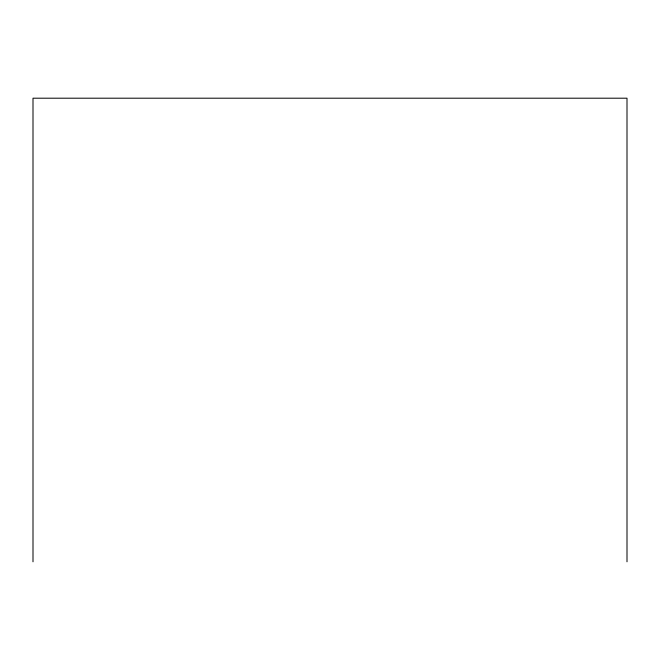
<?xml version="1.0" encoding="UTF-8"?>
<svg xmlns="http://www.w3.org/2000/svg" width="660" height="660" viewBox="0 0 660 660"><rect width="100%" height="100%" fill="white"/><g stroke="black" fill="none" stroke-linecap="round" stroke-linejoin="round"><path stroke-width="0.99" d="M627 561.8L627 98.2L33 98.2L33 561.8"/></g></svg>
